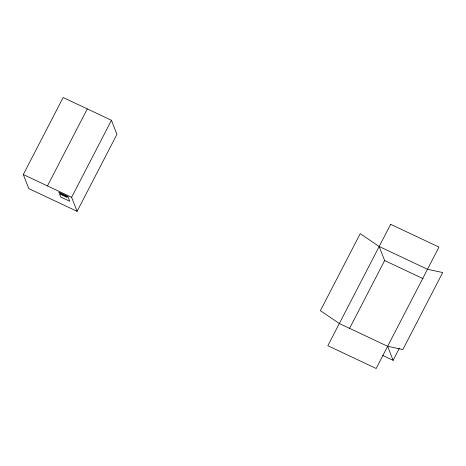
<?xml version="1.0" encoding="UTF-8"?>
<svg xmlns="http://www.w3.org/2000/svg" width="466" height="466" viewBox="0 0 466 466"><rect width="100%" height="100%" fill="white"/><g stroke="black" fill="none" stroke-linecap="round" stroke-linejoin="round"><path stroke-width="0.7" d="M23.3 174.529L63.143 97.511L111.456 120.286L116.931 134.336L77.088 211.348L28.776 188.573L23.3 174.529L71.613 197.304L77.088 211.348M47.456 185.917L87.299 108.898M71.613 197.304L111.456 120.286M349.459 328.582L384.654 260.552L379.178 246.502L360.224 233.652L320.381 310.671L339.335 323.52L387.642 346.296L402.857 349.552L442.7 272.534L427.491 269.278L379.178 246.502M382.673 355.418L393.123 360.346L399.432 348.149M384.654 260.552L423.175 278.709M387.642 346.296L393.123 360.346M390.659 224.309L327.848 345.714L376.161 368.49L438.972 247.085L390.659 224.309M67.855 196.454L58.85 192.208L60.731 197.031L69.737 201.277L67.855 196.454M66.854 196.769L60.359 193.705L60.592 194.293L67.081 197.357L66.854 196.769"/></g></svg>
